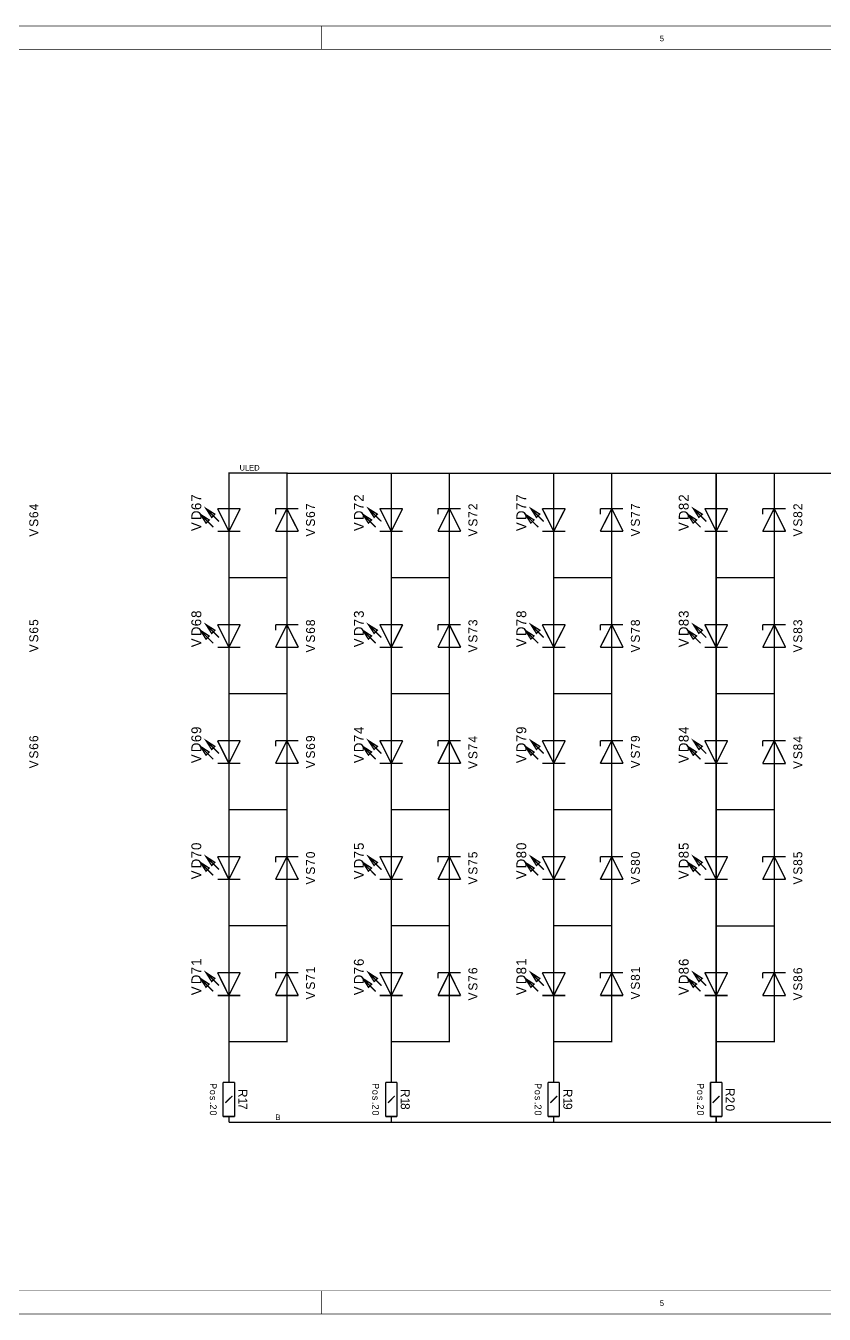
# Model space of a CAD drawing. Header units: millimetres. Extents: x 0 to 35.4, y 0 to 11.1.
# Drawn here: x 21.07 to 27.95, y 0 to 11.1 of the extents above; entities that cross this region are included whole.
import ezdxf

# ---------------------------------------------------------------- set-up
doc = ezdxf.new("R2010")
doc.units = ezdxf.units.MM
doc.header["$MEASUREMENT"] = 0
doc.layers.add('Sheet', color=255, linetype='Continuous')

msp = doc.modelspace()

# ---------------------------------------------------------------- linework, layer by layer
at = {"layer": 'Sheet'}
for points, const_width in [([(0.002, 11.1), (0.002, 0), (35.433, 0), (35.433, 11.1), (0.002, 11.1), (0.002, 11.1)], 0.0039), ([(0.002, 11.1), (35.433, 11.1), (35.433, 0), (0.002, 0), (0.002, 11.1)], 0.0039), ([(0.202, 10.899), (0.202, 0.199), (35.233, 0.199), (35.233, 10.899), (0.202, 10.899), (0.202, 10.899)], 0.0039), ([(0.202, 10.899), (35.233, 10.899), (35.233, 0.199), (0.202, 0.199), (0.202, 10.899)], 0.0039), ([(22.652, 6.843), (22.625, 6.816), (22.576, 6.892), (22.652, 6.843)], 0.0118), ([(22.652, 6.843), (22.625, 6.816), (22.576, 6.892), (22.652, 6.843)], 0.0039), ([(22.701, 6.893), (22.674, 6.865), (22.625, 6.941), (22.701, 6.893)], 0.0118), ([(22.701, 6.893), (22.674, 6.865), (22.625, 6.941), (22.701, 6.893)], 0.0039), ([(24.052, 6.843), (24.025, 6.816), (23.976, 6.892), (24.052, 6.843)], 0.0118), ([(24.052, 6.843), (24.025, 6.816), (23.976, 6.892), (24.052, 6.843)], 0.0039), ([(24.102, 6.893), (24.074, 6.865), (24.025, 6.941), (24.102, 6.893)], 0.0118), ([(24.102, 6.893), (24.074, 6.865), (24.025, 6.941), (24.102, 6.893)], 0.0039), ([(25.452, 6.843), (25.425, 6.816), (25.376, 6.892), (25.452, 6.843)], 0.0118), ([(25.452, 6.843), (25.425, 6.816), (25.376, 6.892), (25.452, 6.843)], 0.0039), ([(25.502, 6.893), (25.473, 6.865), (25.425, 6.941), (25.502, 6.893)], 0.0118), ([(25.502, 6.893), (25.473, 6.865), (25.425, 6.941), (25.502, 6.893)], 0.0039), ([(26.853, 6.843), (26.824, 6.816), (26.776, 6.892), (26.853, 6.843)], 0.0118), ([(26.853, 6.843), (26.824, 6.816), (26.776, 6.892), (26.853, 6.843)], 0.0039), ([(26.902, 6.893), (26.873, 6.865), (26.825, 6.941), (26.902, 6.893)], 0.0118), ([(26.902, 6.893), (26.873, 6.865), (26.825, 6.941), (26.902, 6.893)], 0.0039), ([(22.652, 5.843), (22.625, 5.816), (22.576, 5.892), (22.652, 5.843)], 0.0118), ([(22.652, 5.843), (22.625, 5.816), (22.576, 5.892), (22.652, 5.843)], 0.0039), ([(22.701, 5.893), (22.674, 5.865), (22.625, 5.941), (22.701, 5.893)], 0.0118), ([(22.701, 5.893), (22.674, 5.865), (22.625, 5.941), (22.701, 5.893)], 0.0039), ([(24.052, 5.843), (24.025, 5.816), (23.976, 5.892), (24.052, 5.843)], 0.0118), ([(24.052, 5.843), (24.025, 5.816), (23.976, 5.892), (24.052, 5.843)], 0.0039), ([(24.102, 5.893), (24.074, 5.865), (24.025, 5.941), (24.102, 5.893)], 0.0118), ([(24.102, 5.893), (24.074, 5.865), (24.025, 5.941), (24.102, 5.893)], 0.0039), ([(25.452, 5.843), (25.425, 5.816), (25.376, 5.892), (25.452, 5.843)], 0.0118), ([(25.452, 5.843), (25.425, 5.816), (25.376, 5.892), (25.452, 5.843)], 0.0039), ([(25.502, 5.893), (25.473, 5.865), (25.425, 5.941), (25.502, 5.893)], 0.0118), ([(25.502, 5.893), (25.473, 5.865), (25.425, 5.941), (25.502, 5.893)], 0.0039), ([(26.853, 5.843), (26.824, 5.816), (26.776, 5.892), (26.853, 5.843)], 0.0118), ([(26.853, 5.843), (26.824, 5.816), (26.776, 5.892), (26.853, 5.843)], 0.0039), ([(26.902, 5.893), (26.873, 5.865), (26.825, 5.941), (26.902, 5.893)], 0.0118), ([(26.902, 5.893), (26.873, 5.865), (26.825, 5.941), (26.902, 5.893)], 0.0039), ([(22.652, 4.843), (22.625, 4.816), (22.576, 4.892), (22.652, 4.843)], 0.0118), ([(22.652, 4.843), (22.625, 4.816), (22.576, 4.892), (22.652, 4.843)], 0.0039), ([(22.701, 4.892), (22.674, 4.865), (22.625, 4.941), (22.701, 4.892)], 0.0118), ([(22.701, 4.892), (22.674, 4.865), (22.625, 4.941), (22.701, 4.892)], 0.0039), ([(24.052, 4.843), (24.025, 4.816), (23.976, 4.892), (24.052, 4.843)], 0.0118), ([(24.052, 4.843), (24.025, 4.816), (23.976, 4.892), (24.052, 4.843)], 0.0039), ([(24.102, 4.892), (24.074, 4.865), (24.025, 4.941), (24.102, 4.892)], 0.0118), ([(24.102, 4.892), (24.074, 4.865), (24.025, 4.941), (24.102, 4.892)], 0.0039), ([(25.452, 4.843), (25.425, 4.816), (25.376, 4.892), (25.452, 4.843)], 0.0118), ([(25.452, 4.843), (25.425, 4.816), (25.376, 4.892), (25.452, 4.843)], 0.0039), ([(25.502, 4.892), (25.473, 4.865), (25.425, 4.941), (25.502, 4.892)], 0.0118), ([(25.502, 4.892), (25.473, 4.865), (25.425, 4.941), (25.502, 4.892)], 0.0039), ([(26.853, 4.843), (26.824, 4.816), (26.776, 4.892), (26.853, 4.843)], 0.0118), ([(26.853, 4.843), (26.824, 4.816), (26.776, 4.892), (26.853, 4.843)], 0.0039), ([(26.902, 4.892), (26.873, 4.865), (26.825, 4.941), (26.902, 4.892)], 0.0118), ([(26.902, 4.892), (26.873, 4.865), (26.825, 4.941), (26.902, 4.892)], 0.0039), ([(22.652, 3.843), (22.625, 3.816), (22.576, 3.892), (22.652, 3.843)], 0.0118), ([(22.652, 3.843), (22.625, 3.816), (22.576, 3.892), (22.652, 3.843)], 0.0039), ([(22.701, 3.892), (22.674, 3.865), (22.625, 3.942), (22.701, 3.892)], 0.0118), ([(22.701, 3.892), (22.674, 3.865), (22.625, 3.942), (22.701, 3.892)], 0.0039), ([(24.052, 3.843), (24.025, 3.816), (23.976, 3.892), (24.052, 3.843)], 0.0118), ([(24.052, 3.843), (24.025, 3.816), (23.976, 3.892), (24.052, 3.843)], 0.0039), ([(24.102, 3.892), (24.074, 3.865), (24.025, 3.942), (24.102, 3.892)], 0.0118), ([(24.102, 3.892), (24.074, 3.865), (24.025, 3.942), (24.102, 3.892)], 0.0039), ([(25.452, 3.843), (25.425, 3.816), (25.376, 3.892), (25.452, 3.843)], 0.0118), ([(25.452, 3.843), (25.425, 3.816), (25.376, 3.892), (25.452, 3.843)], 0.0039), ([(25.502, 3.892), (25.473, 3.865), (25.425, 3.942), (25.502, 3.892)], 0.0118), ([(25.502, 3.892), (25.473, 3.865), (25.425, 3.942), (25.502, 3.892)], 0.0039), ([(26.853, 3.843), (26.824, 3.816), (26.776, 3.892), (26.853, 3.843)], 0.0118), ([(26.853, 3.843), (26.824, 3.816), (26.776, 3.892), (26.853, 3.843)], 0.0039), ([(26.902, 3.892), (26.873, 3.865), (26.825, 3.942), (26.902, 3.892)], 0.0118), ([(26.902, 3.892), (26.873, 3.865), (26.825, 3.942), (26.902, 3.892)], 0.0039), ([(22.652, 2.843), (22.625, 2.816), (22.576, 2.892), (22.652, 2.843)], 0.0118), ([(22.652, 2.843), (22.625, 2.816), (22.576, 2.892), (22.652, 2.843)], 0.0039), ([(22.701, 2.892), (22.674, 2.865), (22.625, 2.942), (22.701, 2.892)], 0.0118), ([(22.701, 2.892), (22.674, 2.865), (22.625, 2.942), (22.701, 2.892)], 0.0039), ([(24.052, 2.843), (24.025, 2.816), (23.976, 2.892), (24.052, 2.843)], 0.0118), ([(24.052, 2.843), (24.025, 2.816), (23.976, 2.892), (24.052, 2.843)], 0.0039), ([(24.102, 2.892), (24.074, 2.865), (24.025, 2.942), (24.102, 2.892)], 0.0118), ([(24.102, 2.892), (24.074, 2.865), (24.025, 2.942), (24.102, 2.892)], 0.0039), ([(25.452, 2.843), (25.425, 2.816), (25.376, 2.892), (25.452, 2.843)], 0.0118), ([(25.452, 2.843), (25.425, 2.816), (25.376, 2.892), (25.452, 2.843)], 0.0039), ([(25.502, 2.892), (25.473, 2.865), (25.425, 2.942), (25.502, 2.892)], 0.0118), ([(25.502, 2.892), (25.473, 2.865), (25.425, 2.942), (25.502, 2.892)], 0.0039), ([(26.853, 2.843), (26.824, 2.816), (26.776, 2.892), (26.853, 2.843)], 0.0118), ([(26.853, 2.843), (26.824, 2.816), (26.776, 2.892), (26.853, 2.843)], 0.0039), ([(26.902, 2.892), (26.873, 2.865), (26.825, 2.942), (26.902, 2.892)], 0.0118), ([(26.902, 2.892), (26.873, 2.865), (26.825, 2.942), (26.902, 2.892)], 0.0039)]:
    msp.add_lwpolyline(points, close=True, dxfattribs=dict(at, const_width=const_width))
for points, const_width in [([(23.622, 11.1), (23.622, 10.899)], 0.0039), ([(23.322, 7.246), (23.322, 7.249), (22.822, 7.249), (22.822, 7.04)], 0.0118), ([(31.221, 7.245), (30.322, 7.245), (29.822, 7.245), (28.922, 7.245), (28.422, 7.245), (27.522, 7.245), (27.022, 7.245), (26.122, 7.245), (25.622, 7.245), (24.723, 7.245), (24.222, 7.245), (23.323, 7.245), (23.323, 7.04)], 0.0118), ([(24.222, 7.04), (24.222, 7.246)], 0.0118), ([(24.722, 7.246), (24.722, 7.04)], 0.0118), ([(25.622, 7.04), (25.622, 7.246)], 0.0118), ([(26.122, 7.246), (26.122, 7.04)], 0.0118), ([(27.022, 7.04), (27.022, 7.246)], 0.0118), ([(27.522, 7.245), (27.522, 7.04)], 0.0118), ([(22.822, 6.941), (22.822, 7.04)], 0.0118), ([(23.322, 6.941), (23.322, 7.04)], 0.0118), ([(24.222, 6.941), (24.222, 7.04)], 0.0118), ([(24.722, 6.941), (24.722, 7.04)], 0.0118), ([(25.622, 6.941), (25.622, 7.04)], 0.0118), ([(26.122, 6.941), (26.122, 7.04)], 0.0118), ([(27.022, 6.941), (27.022, 7.04)], 0.0118), ([(27.522, 6.941), (27.522, 7.04)], 0.0118), ([(22.687, 6.781), (22.576, 6.892)], 0.0118), ([(22.737, 6.83), (22.625, 6.941)], 0.0118), ([(22.701, 6.893), (22.625, 6.941)], 0.0118), ([(22.674, 6.865), (22.625, 6.941)], 0.0118), ([(22.724, 6.941), (22.92, 6.941)], 0.0118), ([(22.724, 6.941), (22.822, 6.745)], 0.0118), ([(22.92, 6.941), (22.822, 6.745)], 0.0118), ([(22.822, 6.745), (22.822, 6.941)], 0.0118), ([(23.421, 6.941), (23.224, 6.941)], 0.0118), ([(23.224, 6.745), (23.322, 6.941)], 0.0118), ([(23.224, 6.941), (23.224, 6.892)], 0.0118), ([(23.322, 6.745), (23.322, 6.941)], 0.0118), ([(23.322, 6.941), (23.421, 6.745)], 0.0118), ([(24.087, 6.781), (23.976, 6.892)], 0.0118), ([(24.137, 6.83), (24.025, 6.941)], 0.0118), ([(24.102, 6.893), (24.025, 6.941)], 0.0118), ([(24.074, 6.865), (24.025, 6.941)], 0.0118), ([(24.123, 6.941), (24.32, 6.941)], 0.0118), ([(24.123, 6.941), (24.222, 6.745)], 0.0118), ([(24.32, 6.941), (24.222, 6.745)], 0.0118), ([(24.222, 6.745), (24.222, 6.941)], 0.0118), ([(24.82, 6.941), (24.624, 6.941)], 0.0118), ([(24.624, 6.745), (24.722, 6.941)], 0.0118), ([(24.624, 6.941), (24.624, 6.892)], 0.0118), ([(24.722, 6.745), (24.722, 6.941)], 0.0118), ([(24.722, 6.941), (24.82, 6.745)], 0.0118), ([(25.488, 6.781), (25.376, 6.892)], 0.0118), ([(25.536, 6.83), (25.425, 6.941)], 0.0118), ([(25.502, 6.893), (25.425, 6.941)], 0.0118), ([(25.473, 6.865), (25.425, 6.941)], 0.0118), ([(25.523, 6.941), (25.721, 6.941)], 0.0118), ([(25.523, 6.941), (25.622, 6.745)], 0.0118), ([(25.721, 6.941), (25.622, 6.745)], 0.0118), ([(25.622, 6.745), (25.622, 6.941)], 0.0118), ([(26.22, 6.941), (26.023, 6.941)], 0.0118), ([(26.023, 6.745), (26.122, 6.941)], 0.0118), ([(26.023, 6.941), (26.023, 6.892)], 0.0118), ([(26.122, 6.745), (26.122, 6.941)], 0.0118), ([(26.122, 6.941), (26.22, 6.745)], 0.0118), ([(26.887, 6.781), (26.776, 6.892)], 0.0118), ([(26.936, 6.83), (26.825, 6.941)], 0.0118), ([(26.902, 6.893), (26.825, 6.941)], 0.0118), ([(26.873, 6.865), (26.825, 6.941)], 0.0118), ([(26.924, 6.941), (27.12, 6.941)], 0.0118), ([(26.924, 6.941), (27.022, 6.745)], 0.0118), ([(27.12, 6.941), (27.022, 6.745)], 0.0118), ([(27.022, 6.745), (27.022, 6.941)], 0.0118), ([(27.62, 6.941), (27.423, 6.941)], 0.0118), ([(27.423, 6.744), (27.522, 6.941)], 0.0118), ([(27.423, 6.941), (27.423, 6.891)], 0.0118), ([(27.522, 6.744), (27.522, 6.941)], 0.0118), ([(27.522, 6.941), (27.62, 6.744)], 0.0118), ([(22.724, 6.745), (22.92, 6.745)], 0.0118), ([(22.822, 6.745), (22.822, 6.646)], 0.0118), ([(23.421, 6.745), (23.224, 6.745)], 0.0118), ([(23.322, 6.745), (23.322, 6.646)], 0.0118), ([(24.123, 6.745), (24.32, 6.745)], 0.0118), ([(24.222, 6.745), (24.222, 6.646)], 0.0118), ([(24.82, 6.745), (24.624, 6.745)], 0.0118), ([(24.722, 6.745), (24.722, 6.646)], 0.0118), ([(25.523, 6.745), (25.721, 6.745)], 0.0118), ([(25.622, 6.745), (25.622, 6.646)], 0.0118), ([(26.22, 6.745), (26.023, 6.745)], 0.0118), ([(26.122, 6.745), (26.122, 6.646)], 0.0118), ([(26.924, 6.745), (27.12, 6.745)], 0.0118), ([(27.022, 6.745), (27.022, 6.646)], 0.0118), ([(27.62, 6.744), (27.423, 6.744)], 0.0118), ([(27.522, 6.744), (27.522, 6.645)], 0.0118), ([(22.822, 6.646), (22.822, 6.346), (22.822, 6.04)], 0.0118), ([(23.322, 6.646), (23.322, 6.346), (23.322, 6.04)], 0.0118), ([(24.222, 6.646), (24.222, 6.346), (24.222, 6.04)], 0.0118), ([(24.722, 6.646), (24.722, 6.346), (24.722, 6.04)], 0.0118), ([(25.622, 6.646), (25.622, 6.346), (25.622, 6.04)], 0.0118), ([(26.122, 6.646), (26.122, 6.346), (26.122, 6.04)], 0.0118), ([(27.022, 6.646), (27.022, 6.346), (27.022, 6.04)], 0.0118), ([(27.522, 6.645), (27.522, 6.346), (27.522, 6.039)], 0.0118), ([(23.322, 6.346), (22.822, 6.346)], 0.0118), ([(24.722, 6.346), (24.222, 6.346)], 0.0118), ([(26.122, 6.346), (25.622, 6.346)], 0.0118), ([(27.522, 6.346), (27.022, 6.346)], 0.0118), ([(22.822, 5.941), (22.822, 6.04)], 0.0118), ([(23.322, 5.941), (23.322, 6.04)], 0.0118), ([(24.222, 5.941), (24.222, 6.04)], 0.0118), ([(24.722, 5.941), (24.722, 6.04)], 0.0118), ([(25.622, 5.941), (25.622, 6.04)], 0.0118), ([(26.122, 5.941), (26.122, 6.04)], 0.0118), ([(27.022, 5.941), (27.022, 6.04)], 0.0118), ([(27.522, 5.94), (27.522, 6.039)], 0.0118), ([(22.687, 5.781), (22.576, 5.892)], 0.0118), ([(22.737, 5.83), (22.625, 5.941)], 0.0118), ([(22.701, 5.893), (22.625, 5.941)], 0.0118), ([(22.674, 5.865), (22.625, 5.941)], 0.0118), ([(22.724, 5.941), (22.92, 5.941)], 0.0118), ([(22.724, 5.941), (22.822, 5.745)], 0.0118), ([(22.92, 5.941), (22.822, 5.745)], 0.0118), ([(22.822, 5.745), (22.822, 5.941)], 0.0118), ([(23.421, 5.941), (23.224, 5.941)], 0.0118), ([(23.224, 5.745), (23.322, 5.941)], 0.0118), ([(23.224, 5.941), (23.224, 5.892)], 0.0118), ([(23.322, 5.745), (23.322, 5.941)], 0.0118), ([(23.322, 5.941), (23.421, 5.745)], 0.0118), ([(24.087, 5.781), (23.976, 5.892)], 0.0118), ([(24.137, 5.83), (24.025, 5.941)], 0.0118), ([(24.102, 5.893), (24.025, 5.941)], 0.0118), ([(24.074, 5.865), (24.025, 5.941)], 0.0118), ([(24.123, 5.941), (24.32, 5.941)], 0.0118), ([(24.123, 5.941), (24.222, 5.745)], 0.0118), ([(24.32, 5.941), (24.222, 5.745)], 0.0118), ([(24.222, 5.745), (24.222, 5.941)], 0.0118), ([(24.82, 5.941), (24.624, 5.941)], 0.0118), ([(24.624, 5.745), (24.722, 5.941)], 0.0118), ([(24.624, 5.941), (24.624, 5.892)], 0.0118), ([(24.722, 5.745), (24.722, 5.941)], 0.0118), ([(24.722, 5.941), (24.82, 5.745)], 0.0118), ([(25.488, 5.781), (25.376, 5.892)], 0.0118), ([(25.536, 5.83), (25.425, 5.941)], 0.0118), ([(25.502, 5.893), (25.425, 5.941)], 0.0118), ([(25.473, 5.865), (25.425, 5.941)], 0.0118), ([(25.523, 5.941), (25.721, 5.941)], 0.0118), ([(25.523, 5.941), (25.622, 5.745)], 0.0118), ([(25.721, 5.941), (25.622, 5.745)], 0.0118), ([(25.622, 5.745), (25.622, 5.941)], 0.0118), ([(26.22, 5.941), (26.023, 5.941)], 0.0118), ([(26.023, 5.745), (26.122, 5.941)], 0.0118), ([(26.023, 5.941), (26.023, 5.892)], 0.0118), ([(26.122, 5.745), (26.122, 5.941)], 0.0118), ([(26.122, 5.941), (26.22, 5.745)], 0.0118), ([(26.887, 5.781), (26.776, 5.892)], 0.0118), ([(26.936, 5.83), (26.825, 5.941)], 0.0118), ([(26.902, 5.893), (26.825, 5.941)], 0.0118), ([(26.873, 5.865), (26.825, 5.941)], 0.0118), ([(26.924, 5.941), (27.12, 5.941)], 0.0118), ([(26.924, 5.941), (27.022, 5.745)], 0.0118), ([(27.12, 5.941), (27.022, 5.745)], 0.0118), ([(27.022, 5.745), (27.022, 5.941)], 0.0118), ([(27.62, 5.94), (27.423, 5.94)], 0.0118), ([(27.423, 5.745), (27.522, 5.94)], 0.0118), ([(27.423, 5.94), (27.423, 5.892)], 0.0118), ([(27.522, 5.745), (27.522, 5.94)], 0.0118), ([(27.522, 5.94), (27.62, 5.745)], 0.0118), ([(22.724, 5.745), (22.92, 5.745)], 0.0118), ([(22.822, 5.745), (22.822, 5.646)], 0.0118), ([(23.421, 5.745), (23.224, 5.745)], 0.0118), ([(23.322, 5.745), (23.322, 5.646)], 0.0118), ([(24.123, 5.745), (24.32, 5.745)], 0.0118), ([(24.222, 5.745), (24.222, 5.646)], 0.0118), ([(24.82, 5.745), (24.624, 5.745)], 0.0118), ([(24.722, 5.745), (24.722, 5.646)], 0.0118), ([(25.523, 5.745), (25.721, 5.745)], 0.0118), ([(25.622, 5.745), (25.622, 5.646)], 0.0118), ([(26.22, 5.745), (26.023, 5.745)], 0.0118), ([(26.122, 5.745), (26.122, 5.646)], 0.0118), ([(26.924, 5.745), (27.12, 5.745)], 0.0118), ([(27.022, 5.745), (27.022, 5.646)], 0.0118), ([(27.62, 5.745), (27.423, 5.745)], 0.0118), ([(27.522, 5.745), (27.522, 5.646)], 0.0118), ([(22.822, 5.646), (22.822, 5.346), (22.822, 5.04)], 0.0118), ([(23.322, 5.646), (23.322, 5.346), (23.322, 5.04)], 0.0118), ([(24.222, 5.646), (24.222, 5.346), (24.222, 5.04)], 0.0118), ([(24.722, 5.646), (24.722, 5.346), (24.722, 5.04)], 0.0118), ([(25.622, 5.646), (25.622, 5.346), (25.622, 5.04)], 0.0118), ([(26.122, 5.646), (26.122, 5.346), (26.122, 5.04)], 0.0118), ([(27.022, 5.646), (27.022, 5.346), (27.022, 5.04)], 0.0118), ([(27.522, 5.646), (27.522, 5.345), (27.522, 5.04)], 0.0118), ([(23.322, 5.346), (22.822, 5.346)], 0.0118), ([(24.722, 5.346), (24.222, 5.346)], 0.0118), ([(26.122, 5.346), (25.622, 5.346)], 0.0118), ([(27.522, 5.345), (27.022, 5.345)], 0.0118), ([(22.822, 4.941), (22.822, 5.04)], 0.0118), ([(23.322, 4.941), (23.322, 5.04)], 0.0118), ([(24.222, 4.941), (24.222, 5.04)], 0.0118), ([(24.722, 4.941), (24.722, 5.04)], 0.0118), ([(25.622, 4.941), (25.622, 5.04)], 0.0118), ([(26.122, 4.941), (26.122, 5.04)], 0.0118), ([(27.022, 4.941), (27.022, 5.04)], 0.0118), ([(27.522, 4.941), (27.522, 5.04)], 0.0118), ([(22.687, 4.781), (22.576, 4.892)], 0.0118), ([(22.737, 4.83), (22.625, 4.941)], 0.0118), ([(22.701, 4.892), (22.625, 4.941)], 0.0118), ([(22.674, 4.865), (22.625, 4.941)], 0.0118), ([(22.724, 4.941), (22.92, 4.941)], 0.0118), ([(22.724, 4.941), (22.822, 4.745)], 0.0118), ([(22.92, 4.941), (22.822, 4.745)], 0.0118), ([(22.822, 4.745), (22.822, 4.941)], 0.0118), ([(23.421, 4.941), (23.224, 4.941)], 0.0118), ([(23.224, 4.745), (23.322, 4.941)], 0.0118), ([(23.224, 4.941), (23.224, 4.892)], 0.0118), ([(23.322, 4.745), (23.322, 4.941)], 0.0118), ([(23.322, 4.941), (23.421, 4.745)], 0.0118), ([(24.087, 4.781), (23.976, 4.892)], 0.0118), ([(24.137, 4.83), (24.025, 4.941)], 0.0118), ([(24.102, 4.892), (24.025, 4.941)], 0.0118), ([(24.074, 4.865), (24.025, 4.941)], 0.0118), ([(24.123, 4.941), (24.32, 4.941)], 0.0118), ([(24.123, 4.941), (24.222, 4.745)], 0.0118), ([(24.32, 4.941), (24.222, 4.745)], 0.0118), ([(24.222, 4.745), (24.222, 4.941)], 0.0118), ([(24.82, 4.941), (24.624, 4.941)], 0.0118), ([(24.624, 4.745), (24.722, 4.941)], 0.0118), ([(24.624, 4.941), (24.624, 4.892)], 0.0118), ([(24.722, 4.745), (24.722, 4.941)], 0.0118), ([(24.722, 4.941), (24.82, 4.745)], 0.0118), ([(25.488, 4.781), (25.376, 4.892)], 0.0118), ([(25.536, 4.83), (25.425, 4.941)], 0.0118), ([(25.502, 4.892), (25.425, 4.941)], 0.0118), ([(25.473, 4.865), (25.425, 4.941)], 0.0118), ([(25.523, 4.941), (25.721, 4.941)], 0.0118), ([(25.523, 4.941), (25.622, 4.745)], 0.0118), ([(25.721, 4.941), (25.622, 4.745)], 0.0118), ([(25.622, 4.745), (25.622, 4.941)], 0.0118), ([(26.22, 4.941), (26.023, 4.941)], 0.0118), ([(26.023, 4.745), (26.122, 4.941)], 0.0118), ([(26.023, 4.941), (26.023, 4.892)], 0.0118), ([(26.122, 4.745), (26.122, 4.941)], 0.0118), ([(26.122, 4.941), (26.22, 4.745)], 0.0118), ([(26.887, 4.781), (26.776, 4.892)], 0.0118), ([(26.936, 4.83), (26.825, 4.941)], 0.0118), ([(26.902, 4.892), (26.825, 4.941)], 0.0118), ([(26.873, 4.865), (26.825, 4.941)], 0.0118), ([(26.924, 4.941), (27.12, 4.941)], 0.0118), ([(26.924, 4.941), (27.022, 4.745)], 0.0118), ([(27.12, 4.941), (27.022, 4.745)], 0.0118), ([(27.022, 4.745), (27.022, 4.941)], 0.0118), ([(27.62, 4.941), (27.423, 4.941)], 0.0118), ([(27.423, 4.744), (27.522, 4.941)], 0.0118), ([(27.423, 4.941), (27.423, 4.892)], 0.0118), ([(27.522, 4.744), (27.522, 4.941)], 0.0118), ([(27.522, 4.941), (27.62, 4.744)], 0.0118), ([(22.724, 4.745), (22.92, 4.745)], 0.0118), ([(22.822, 4.745), (22.822, 4.646)], 0.0118), ([(23.421, 4.745), (23.224, 4.745)], 0.0118), ([(23.322, 4.745), (23.322, 4.646)], 0.0118), ([(24.123, 4.745), (24.32, 4.745)], 0.0118), ([(24.222, 4.745), (24.222, 4.646)], 0.0118), ([(24.82, 4.745), (24.624, 4.745)], 0.0118), ([(24.722, 4.745), (24.722, 4.646)], 0.0118), ([(25.523, 4.745), (25.721, 4.745)], 0.0118), ([(25.622, 4.745), (25.622, 4.646)], 0.0118), ([(26.22, 4.745), (26.023, 4.745)], 0.0118), ([(26.122, 4.745), (26.122, 4.646)], 0.0118), ([(26.924, 4.745), (27.12, 4.745)], 0.0118), ([(27.022, 4.745), (27.022, 4.646)], 0.0118), ([(27.62, 4.744), (27.423, 4.744)], 0.0118), ([(27.522, 4.744), (27.522, 4.645)], 0.0118), ([(22.822, 4.646), (22.822, 4.346), (22.822, 4.039)], 0.0118), ([(23.322, 4.646), (23.322, 4.346), (23.322, 4.039)], 0.0118), ([(24.222, 4.646), (24.222, 4.346), (24.222, 4.039)], 0.0118), ([(24.722, 4.646), (24.722, 4.346), (24.722, 4.039)], 0.0118), ([(25.622, 4.646), (25.622, 4.346), (25.622, 4.039)], 0.0118), ([(26.122, 4.646), (26.122, 4.346), (26.122, 4.039)], 0.0118), ([(27.022, 4.646), (27.022, 4.346), (27.022, 4.039)], 0.0118), ([(27.522, 4.645), (27.522, 4.346), (27.522, 4.039)], 0.0118), ([(23.322, 4.346), (22.822, 4.346)], 0.0118), ([(24.722, 4.346), (24.222, 4.346)], 0.0118), ([(26.122, 4.346), (25.622, 4.346)], 0.0118), ([(27.522, 4.346), (27.022, 4.346)], 0.0118), ([(22.822, 3.942), (22.822, 4.039)], 0.0118), ([(23.322, 3.942), (23.322, 4.039)], 0.0118), ([(24.222, 3.942), (24.222, 4.039)], 0.0118), ([(24.722, 3.942), (24.722, 4.039)], 0.0118), ([(25.622, 3.942), (25.622, 4.039)], 0.0118), ([(26.122, 3.942), (26.122, 4.039)], 0.0118), ([(27.022, 3.942), (27.022, 4.039)], 0.0118), ([(27.522, 3.942), (27.522, 4.039)], 0.0118), ([(22.687, 3.78), (22.576, 3.892)], 0.0118), ([(22.737, 3.83), (22.625, 3.942)], 0.0118), ([(22.701, 3.892), (22.625, 3.942)], 0.0118), ([(22.674, 3.865), (22.625, 3.942)], 0.0118), ([(22.724, 3.942), (22.92, 3.942)], 0.0118), ([(22.724, 3.942), (22.822, 3.745)], 0.0118), ([(22.92, 3.942), (22.822, 3.745)], 0.0118), ([(22.822, 3.745), (22.822, 3.942)], 0.0118), ([(23.421, 3.942), (23.224, 3.942)], 0.0118), ([(23.224, 3.745), (23.322, 3.942)], 0.0118), ([(23.224, 3.942), (23.224, 3.892)], 0.0118), ([(23.322, 3.745), (23.322, 3.942)], 0.0118), ([(23.322, 3.942), (23.421, 3.745)], 0.0118), ([(24.087, 3.78), (23.976, 3.892)], 0.0118), ([(24.137, 3.83), (24.025, 3.942)], 0.0118), ([(24.102, 3.892), (24.025, 3.942)], 0.0118), ([(24.074, 3.865), (24.025, 3.942)], 0.0118), ([(24.123, 3.942), (24.32, 3.942)], 0.0118), ([(24.123, 3.942), (24.222, 3.745)], 0.0118), ([(24.32, 3.942), (24.222, 3.745)], 0.0118), ([(24.222, 3.745), (24.222, 3.942)], 0.0118), ([(24.82, 3.942), (24.624, 3.942)], 0.0118), ([(24.624, 3.745), (24.722, 3.942)], 0.0118), ([(24.624, 3.942), (24.624, 3.892)], 0.0118), ([(24.722, 3.745), (24.722, 3.942)], 0.0118), ([(24.722, 3.942), (24.82, 3.745)], 0.0118), ([(25.488, 3.78), (25.376, 3.892)], 0.0118), ([(25.536, 3.83), (25.425, 3.942)], 0.0118), ([(25.502, 3.892), (25.425, 3.942)], 0.0118), ([(25.473, 3.865), (25.425, 3.942)], 0.0118), ([(25.523, 3.942), (25.721, 3.942)], 0.0118), ([(25.523, 3.942), (25.622, 3.745)], 0.0118), ([(25.721, 3.942), (25.622, 3.745)], 0.0118), ([(25.622, 3.745), (25.622, 3.942)], 0.0118), ([(26.22, 3.942), (26.023, 3.942)], 0.0118), ([(26.023, 3.745), (26.122, 3.942)], 0.0118), ([(26.023, 3.942), (26.023, 3.892)], 0.0118), ([(26.122, 3.745), (26.122, 3.942)], 0.0118), ([(26.122, 3.942), (26.22, 3.745)], 0.0118), ([(26.887, 3.78), (26.776, 3.892)], 0.0118), ([(26.936, 3.83), (26.825, 3.942)], 0.0118), ([(26.902, 3.892), (26.825, 3.942)], 0.0118), ([(26.873, 3.865), (26.825, 3.942)], 0.0118), ([(26.924, 3.942), (27.12, 3.942)], 0.0118), ([(26.924, 3.942), (27.022, 3.745)], 0.0118), ([(27.12, 3.942), (27.022, 3.745)], 0.0118), ([(27.022, 3.745), (27.022, 3.942)], 0.0118), ([(27.62, 3.942), (27.423, 3.942)], 0.0118), ([(27.423, 3.745), (27.522, 3.942)], 0.0118), ([(27.423, 3.942), (27.423, 3.892)], 0.0118), ([(27.522, 3.745), (27.522, 3.942)], 0.0118), ([(27.522, 3.942), (27.62, 3.745)], 0.0118), ([(22.724, 3.745), (22.92, 3.745)], 0.0118), ([(22.822, 3.745), (22.822, 3.646)], 0.0118), ([(23.421, 3.745), (23.224, 3.745)], 0.0118), ([(23.322, 3.745), (23.322, 3.646)], 0.0118), ([(24.123, 3.745), (24.32, 3.745)], 0.0118), ([(24.222, 3.745), (24.222, 3.646)], 0.0118), ([(24.82, 3.745), (24.624, 3.745)], 0.0118), ([(24.722, 3.745), (24.722, 3.646)], 0.0118), ([(25.523, 3.745), (25.721, 3.745)], 0.0118), ([(25.622, 3.745), (25.622, 3.646)], 0.0118), ([(26.22, 3.745), (26.023, 3.745)], 0.0118), ([(26.122, 3.745), (26.122, 3.646)], 0.0118), ([(26.924, 3.745), (27.12, 3.745)], 0.0118), ([(27.022, 3.745), (27.022, 3.646)], 0.0118), ([(27.62, 3.745), (27.423, 3.745)], 0.0118), ([(27.522, 3.745), (27.522, 3.646)], 0.0118), ([(22.822, 3.646), (22.822, 3.346), (22.822, 3.039)], 0.0118), ([(23.322, 3.646), (23.322, 3.346), (23.322, 3.039)], 0.0118), ([(24.222, 3.646), (24.222, 3.346), (24.222, 3.039)], 0.0118), ([(24.722, 3.646), (24.722, 3.346), (24.722, 3.039)], 0.0118), ([(25.622, 3.646), (25.622, 3.346), (25.622, 3.039)], 0.0118), ([(26.122, 3.646), (26.122, 3.346), (26.122, 3.039)], 0.0118), ([(27.022, 3.646), (27.022, 3.346), (27.022, 3.039)], 0.0118), ([(27.522, 3.646), (27.522, 3.345), (27.522, 3.039)], 0.0118), ([(23.322, 3.346), (22.822, 3.346)], 0.0118), ([(24.722, 3.346), (24.222, 3.346)], 0.0118), ([(26.122, 3.346), (25.622, 3.346)], 0.0118), ([(27.522, 3.345), (27.022, 3.345)], 0.0118), ([(22.822, 2.942), (22.822, 3.039)], 0.0118), ([(23.322, 2.942), (23.322, 3.039)], 0.0118), ([(24.222, 2.942), (24.222, 3.039)], 0.0118), ([(24.722, 2.942), (24.722, 3.039)], 0.0118), ([(25.622, 2.942), (25.622, 3.039)], 0.0118), ([(26.122, 2.942), (26.122, 3.039)], 0.0118), ([(27.022, 2.942), (27.022, 3.039)], 0.0118), ([(27.522, 2.941), (27.522, 3.039)], 0.0118), ([(22.687, 2.78), (22.576, 2.892)], 0.0118), ([(22.737, 2.83), (22.625, 2.942)], 0.0118), ([(22.701, 2.892), (22.625, 2.942)], 0.0118), ([(22.674, 2.865), (22.625, 2.942)], 0.0118), ([(22.724, 2.942), (22.92, 2.942)], 0.0118), ([(22.724, 2.942), (22.822, 2.745)], 0.0118), ([(22.92, 2.942), (22.822, 2.745)], 0.0118), ([(22.822, 2.745), (22.822, 2.942)], 0.0118), ([(23.421, 2.942), (23.224, 2.942)], 0.0118), ([(23.224, 2.745), (23.322, 2.942)], 0.0118), ([(23.224, 2.942), (23.224, 2.892)], 0.0118), ([(23.322, 2.745), (23.322, 2.942)], 0.0118), ([(23.322, 2.942), (23.421, 2.745)], 0.0118), ([(24.087, 2.78), (23.976, 2.892)], 0.0118), ([(24.137, 2.83), (24.025, 2.942)], 0.0118), ([(24.102, 2.892), (24.025, 2.942)], 0.0118), ([(24.074, 2.865), (24.025, 2.942)], 0.0118), ([(24.123, 2.942), (24.32, 2.942)], 0.0118), ([(24.123, 2.942), (24.222, 2.745)], 0.0118), ([(24.32, 2.942), (24.222, 2.745)], 0.0118), ([(24.222, 2.745), (24.222, 2.942)], 0.0118), ([(24.82, 2.942), (24.624, 2.942)], 0.0118), ([(24.624, 2.745), (24.722, 2.942)], 0.0118), ([(24.624, 2.942), (24.624, 2.892)], 0.0118), ([(24.722, 2.745), (24.722, 2.942)], 0.0118), ([(24.722, 2.942), (24.82, 2.745)], 0.0118), ([(25.488, 2.78), (25.376, 2.892)], 0.0118), ([(25.536, 2.83), (25.425, 2.942)], 0.0118), ([(25.502, 2.892), (25.425, 2.942)], 0.0118), ([(25.473, 2.865), (25.425, 2.942)], 0.0118), ([(25.523, 2.942), (25.721, 2.942)], 0.0118), ([(25.523, 2.942), (25.622, 2.745)], 0.0118), ([(25.721, 2.942), (25.622, 2.745)], 0.0118), ([(25.622, 2.745), (25.622, 2.942)], 0.0118), ([(26.22, 2.942), (26.023, 2.942)], 0.0118), ([(26.023, 2.745), (26.122, 2.942)], 0.0118), ([(26.023, 2.942), (26.023, 2.892)], 0.0118), ([(26.122, 2.745), (26.122, 2.942)], 0.0118), ([(26.122, 2.942), (26.22, 2.745)], 0.0118), ([(26.887, 2.78), (26.776, 2.892)], 0.0118), ([(26.936, 2.83), (26.825, 2.942)], 0.0118), ([(26.902, 2.892), (26.825, 2.942)], 0.0118), ([(26.873, 2.865), (26.825, 2.942)], 0.0118), ([(26.924, 2.942), (27.12, 2.942)], 0.0118), ([(26.924, 2.942), (27.022, 2.745)], 0.0118), ([(27.12, 2.942), (27.022, 2.745)], 0.0118), ([(27.022, 2.745), (27.022, 2.942)], 0.0118), ([(27.62, 2.941), (27.423, 2.941)], 0.0118), ([(27.423, 2.744), (27.522, 2.941)], 0.0118), ([(27.423, 2.941), (27.423, 2.892)], 0.0118), ([(27.522, 2.744), (27.522, 2.941)], 0.0118), ([(27.522, 2.941), (27.62, 2.744)], 0.0118), ([(22.724, 2.745), (22.92, 2.745)], 0.0118), ([(22.822, 2.745), (22.822, 2.646)], 0.0118), ([(23.421, 2.745), (23.224, 2.745)], 0.0118), ([(23.322, 2.745), (23.322, 2.646)], 0.0118), ([(24.123, 2.745), (24.32, 2.745)], 0.0118), ([(24.222, 2.745), (24.222, 2.646)], 0.0118), ([(24.82, 2.745), (24.624, 2.745)], 0.0118), ([(24.722, 2.745), (24.722, 2.646)], 0.0118), ([(25.523, 2.745), (25.721, 2.745)], 0.0118), ([(25.622, 2.745), (25.622, 2.646)], 0.0118), ([(26.22, 2.745), (26.023, 2.745)], 0.0118), ([(26.122, 2.745), (26.122, 2.646)], 0.0118), ([(26.924, 2.745), (27.12, 2.745)], 0.0118), ([(27.022, 2.745), (27.022, 2.646)], 0.0118), ([(27.62, 2.744), (27.423, 2.744)], 0.0118), ([(27.522, 2.744), (27.522, 2.645)], 0.0118), ([(23.322, 2.646), (23.322, 2.346), (22.822, 2.346)], 0.0118), ([(22.822, 2.646), (22.822, 2.346), (22.822, 2.046)], 0.0118), ([(24.722, 2.646), (24.722, 2.346), (24.222, 2.346)], 0.0118), ([(24.222, 2.646), (24.222, 2.346), (24.222, 2.046)], 0.0118), ([(26.122, 2.646), (26.122, 2.346), (25.622, 2.346)], 0.0118), ([(25.622, 2.646), (25.622, 2.346), (25.622, 2.046)], 0.0118), ([(27.022, 2.646), (27.022, 2.346), (27.022, 2.046)], 0.0118), ([(27.522, 2.645), (27.522, 2.346), (27.022, 2.346)], 0.0118), ([(22.772, 1.702), (22.772, 1.997)], 0.0118), ([(22.772, 1.997), (22.871, 1.997)], 0.0118), ([(22.822, 1.997), (22.822, 2.046)], 0.0118), ([(22.871, 1.997), (22.871, 1.702)], 0.0118), ([(24.173, 1.702), (24.173, 1.997)], 0.0118), ([(24.173, 1.997), (24.271, 1.997)], 0.0118), ([(24.222, 1.997), (24.222, 2.046)], 0.0118), ([(24.271, 1.997), (24.271, 1.702)], 0.0118), ([(25.573, 1.702), (25.573, 1.997)], 0.0118), ([(25.573, 1.997), (25.671, 1.997)], 0.0118), ([(25.622, 1.997), (25.622, 2.046)], 0.0118), ([(25.671, 1.997), (25.671, 1.702)], 0.0118), ([(26.973, 1.702), (26.973, 1.997)], 0.0118), ([(26.973, 1.997), (27.071, 1.997)], 0.0118), ([(27.022, 1.997), (27.022, 2.046)], 0.0118), ([(27.071, 1.997), (27.071, 1.702)], 0.0118), ([(22.852, 1.879), (22.792, 1.82)], 0.0118), ([(24.251, 1.879), (24.193, 1.82)], 0.0118), ([(25.651, 1.879), (25.592, 1.82)], 0.0118), ([(27.051, 1.879), (26.992, 1.82)], 0.0118), ([(22.871, 1.702), (22.772, 1.702)], 0.0118), ([(22.822, 1.702), (22.822, 1.653)], 0.0118), ([(24.271, 1.702), (24.173, 1.702)], 0.0118), ([(24.222, 1.702), (24.222, 1.653)], 0.0118), ([(25.671, 1.702), (25.573, 1.702)], 0.0118), ([(25.622, 1.702), (25.622, 1.653)], 0.0118), ([(27.071, 1.702), (26.973, 1.702)], 0.0118), ([(27.022, 1.702), (27.022, 1.653)], 0.0118), ([(31.223, 1.649), (31.223, 1.653), (29.822, 1.653), (28.422, 1.653), (27.022, 1.653), (25.622, 1.653), (24.222, 1.653), (22.822, 1.653)], 0.0118), ([(23.622, 0), (23.622, 0.2)], 0.0039)]:
    msp.add_lwpolyline(points, dxfattribs=dict(at, const_width=const_width))

# ---------------------------------------------------------------- texts
for s, p in [('5', (26.536, 10.968)), ('ULED', (22.914, 7.269)), ('B', (23.223, 1.671)), ('5', (26.536, 0.069))]:
    msp.add_text(s, height=0.0485, dxfattribs=at).set_placement(p)
for s, height, rotation, p in [('7', 0.0852, 90, (22.584, 7)), ('2', 0.0852, 90, (23.985, 7)), ('7', 0.0852, 90, (25.385, 7)), ('2', 0.0852, 90, (26.785, 7)), ('6', 0.0769, 90, (21.179, 6.859)), ('4', 0.0769, 90, (21.179, 6.926)), ('6', 0.0852, 90, (22.584, 6.928)), ('D', 0.0852, 90, (22.584, 6.842)), ('6', 0.0769, 90, (23.564, 6.861)), ('7', 0.0769, 90, (23.564, 6.928)), ('7', 0.0852, 90, (23.985, 6.928)), ('D', 0.0852, 90, (23.985, 6.842)), ('2', 0.0769, 90, (24.964, 6.928)), ('7', 0.0769, 90, (24.964, 6.861)), ('7', 0.0852, 90, (25.385, 6.928)), ('D', 0.0852, 90, (25.385, 6.842)), ('7', 0.0769, 90, (26.364, 6.928)), ('7', 0.0769, 90, (26.364, 6.861)), ('8', 0.0852, 90, (26.785, 6.928)), ('D', 0.0852, 90, (26.785, 6.842)), ('2', 0.0769, 90, (27.764, 6.928)), ('8', 0.0769, 90, (27.764, 6.861)), ('S', 0.0769, 90, (21.179, 6.784)), ('V', 0.0852, 90, (22.584, 6.747)), ('S', 0.0769, 90, (23.564, 6.786)), ('V', 0.0852, 90, (23.985, 6.747)), ('S', 0.0769, 90, (24.964, 6.786)), ('V', 0.0852, 90, (25.385, 6.747)), ('S', 0.0769, 90, (26.364, 6.786)), ('V', 0.0852, 90, (26.785, 6.747)), ('S', 0.0769, 90, (27.764, 6.786)), ('V', 0.0769, 90, (21.179, 6.699)), ('V', 0.0769, 90, (23.564, 6.7)), ('V', 0.0769, 90, (24.964, 6.7)), ('V', 0.0769, 90, (26.364, 6.7)), ('V', 0.0769, 90, (27.764, 6.7)), ('8', 0.0852, 90, (22.584, 5.999)), ('3', 0.0852, 90, (23.985, 5.999)), ('8', 0.0852, 90, (25.385, 5.999)), ('3', 0.0852, 90, (26.785, 5.999)), ('6', 0.0769, 90, (21.179, 5.863)), ('5', 0.0769, 90, (21.179, 5.93)), ('6', 0.0852, 90, (22.584, 5.927)), ('D', 0.0852, 90, (22.584, 5.842)), ('8', 0.0769, 90, (23.564, 5.928)), ('6', 0.0769, 90, (23.564, 5.862)), ('7', 0.0852, 90, (23.985, 5.927)), ('D', 0.0852, 90, (23.985, 5.842)), ('3', 0.0769, 90, (24.964, 5.928)), ('7', 0.0769, 90, (24.964, 5.862)), ('7', 0.0852, 90, (25.385, 5.927)), ('D', 0.0852, 90, (25.385, 5.842)), ('8', 0.0769, 90, (26.364, 5.928)), ('7', 0.0769, 90, (26.364, 5.862)), ('8', 0.0852, 90, (26.785, 5.927)), ('D', 0.0852, 90, (26.785, 5.842)), ('3', 0.0769, 90, (27.764, 5.928)), ('8', 0.0769, 90, (27.764, 5.862)), ('S', 0.0769, 90, (21.179, 5.788)), ('V', 0.0852, 90, (22.584, 5.746)), ('S', 0.0769, 90, (23.564, 5.786)), ('V', 0.0852, 90, (23.985, 5.746)), ('S', 0.0769, 90, (24.964, 5.786)), ('V', 0.0852, 90, (25.385, 5.746)), ('S', 0.0769, 90, (26.364, 5.786)), ('V', 0.0852, 90, (26.785, 5.746)), ('S', 0.0769, 90, (27.764, 5.786)), ('V', 0.0769, 90, (21.179, 5.703)), ('V', 0.0769, 90, (23.564, 5.701)), ('V', 0.0769, 90, (24.964, 5.701)), ('V', 0.0769, 90, (26.364, 5.701)), ('V', 0.0769, 90, (27.764, 5.701)), ('9', 0.0852, 90, (22.584, 4.999)), ('4', 0.0852, 90, (23.985, 4.999)), ('9', 0.0852, 90, (25.385, 4.999)), ('4', 0.0852, 90, (26.785, 4.999)), ('6', 0.0769, 90, (21.179, 4.929)), ('6', 0.0769, 90, (21.179, 4.862)), ('6', 0.0852, 90, (22.584, 4.928)), ('D', 0.0852, 90, (22.584, 4.842)), ('9', 0.0769, 90, (23.564, 4.929)), ('6', 0.0769, 90, (23.564, 4.862)), ('7', 0.0852, 90, (23.985, 4.928)), ('D', 0.0852, 90, (23.985, 4.842)), ('4', 0.0769, 90, (24.964, 4.924)), ('7', 0.0769, 90, (24.964, 4.857)), ('7', 0.0852, 90, (25.385, 4.928)), ('D', 0.0852, 90, (25.385, 4.842)), ('9', 0.0769, 90, (26.364, 4.929)), ('7', 0.0769, 90, (26.364, 4.862)), ('8', 0.0852, 90, (26.785, 4.928)), ('D', 0.0852, 90, (26.785, 4.842)), ('8', 0.0769, 90, (27.764, 4.857)), ('4', 0.0769, 90, (27.764, 4.924)), ('S', 0.0769, 90, (21.179, 4.787)), ('V', 0.0852, 90, (22.584, 4.747)), ('S', 0.0769, 90, (23.564, 4.787)), ('V', 0.0852, 90, (23.985, 4.747)), ('S', 0.0769, 90, (24.964, 4.782)), ('V', 0.0852, 90, (25.385, 4.747)), ('S', 0.0769, 90, (26.364, 4.787)), ('V', 0.0852, 90, (26.785, 4.747)), ('S', 0.0769, 90, (27.764, 4.782)), ('V', 0.0769, 90, (21.179, 4.702)), ('V', 0.0769, 90, (23.564, 4.702)), ('V', 0.0769, 90, (24.964, 4.697)), ('V', 0.0769, 90, (26.364, 4.702)), ('V', 0.0769, 90, (27.764, 4.697)), ('0', 0.0852, 90, (22.584, 3.999)), ('5', 0.0852, 90, (23.985, 3.999)), ('0', 0.0852, 90, (25.385, 3.999)), ('5', 0.0852, 90, (26.785, 3.999)), ('7', 0.0852, 90, (22.584, 3.927)), ('D', 0.0852, 90, (22.584, 3.841)), ('0', 0.0769, 90, (23.564, 3.928)), ('7', 0.0769, 90, (23.564, 3.862)), ('7', 0.0852, 90, (23.985, 3.927)), ('D', 0.0852, 90, (23.985, 3.841)), ('5', 0.0769, 90, (24.964, 3.928)), ('7', 0.0769, 90, (24.964, 3.862)), ('8', 0.0852, 90, (25.385, 3.927)), ('D', 0.0852, 90, (25.385, 3.841)), ('0', 0.0769, 90, (26.364, 3.928)), ('8', 0.0769, 90, (26.364, 3.862)), ('8', 0.0852, 90, (26.785, 3.927)), ('D', 0.0852, 90, (26.785, 3.841)), ('8', 0.0769, 90, (27.764, 3.862)), ('5', 0.0769, 90, (27.764, 3.928)), ('V', 0.0852, 90, (22.584, 3.746)), ('S', 0.0769, 90, (23.564, 3.786)), ('V', 0.0852, 90, (23.985, 3.746)), ('S', 0.0769, 90, (24.964, 3.786)), ('V', 0.0852, 90, (25.385, 3.746)), ('S', 0.0769, 90, (26.364, 3.786)), ('V', 0.0852, 90, (26.785, 3.746)), ('S', 0.0769, 90, (27.764, 3.786)), ('V', 0.0769, 90, (23.564, 3.701)), ('V', 0.0769, 90, (24.964, 3.701)), ('V', 0.0769, 90, (26.364, 3.701)), ('V', 0.0769, 90, (27.764, 3.701)), ('1', 0.0852, 90, (22.584, 3.001)), ('6', 0.0852, 90, (23.985, 2.999)), ('1', 0.0852, 90, (25.385, 3.001)), ('6', 0.0852, 90, (26.785, 2.999)), ('7', 0.0852, 90, (22.584, 2.927)), ('D', 0.0852, 90, (22.584, 2.842)), ('1', 0.0769, 90, (23.564, 2.936)), ('7', 0.0769, 90, (23.564, 2.871)), ('7', 0.0852, 90, (23.985, 2.927)), ('D', 0.0852, 90, (23.985, 2.842)), ('6', 0.0769, 90, (24.964, 2.929)), ('7', 0.0769, 90, (24.964, 2.862)), ('8', 0.0852, 90, (25.385, 2.927)), ('D', 0.0852, 90, (25.385, 2.842)), ('8', 0.0769, 90, (26.364, 2.871)), ('1', 0.0769, 90, (26.364, 2.936)), ('8', 0.0852, 90, (26.785, 2.927)), ('D', 0.0852, 90, (26.785, 2.842)), ('6', 0.0769, 90, (27.764, 2.929)), ('8', 0.0769, 90, (27.764, 2.862)), ('V', 0.0852, 90, (22.584, 2.747)), ('S', 0.0769, 90, (23.564, 2.795)), ('V', 0.0769, 90, (23.564, 2.71)), ('V', 0.0852, 90, (23.985, 2.747)), ('S', 0.0769, 90, (24.964, 2.787)), ('V', 0.0852, 90, (25.385, 2.747)), ('S', 0.0769, 90, (26.364, 2.795)), ('V', 0.0769, 90, (26.364, 2.71)), ('V', 0.0852, 90, (26.785, 2.747)), ('S', 0.0769, 90, (27.764, 2.787)), ('V', 0.0769, 90, (24.964, 2.702)), ('V', 0.0769, 90, (27.764, 2.702)), ('o', 0.0585, 270, (22.658, 1.932)), ('P', 0.0585, 270, (22.658, 1.99)), ('R', 0.0769, 270, (22.904, 1.94)), ('o', 0.0585, 270, (24.058, 1.932)), ('P', 0.0585, 270, (24.058, 1.99)), ('R', 0.0769, 270, (24.304, 1.94)), ('o', 0.0585, 270, (25.458, 1.932)), ('P', 0.0585, 270, (25.458, 1.99)), ('R', 0.0769, 270, (25.704, 1.94)), ('P', 0.0585, 270, (26.858, 1.99)), ('o', 0.0585, 270, (26.858, 1.932)), ('R', 0.0769, 270, (27.104, 1.948)), ('s', 0.0585, 270, (22.658, 1.88)), ('.', 0.0585, 270, (22.658, 1.828)), ('2', 0.0585, 270, (22.658, 1.806)), ('1', 0.0769, 270, (22.904, 1.865)), ('7', 0.0769, 270, (22.904, 1.818)), ('s', 0.0585, 270, (24.058, 1.88)), ('.', 0.0585, 270, (24.058, 1.828)), ('2', 0.0585, 270, (24.058, 1.806)), ('8', 0.0769, 270, (24.304, 1.818)), ('1', 0.0769, 270, (24.304, 1.865)), ('s', 0.0585, 270, (25.458, 1.88)), ('.', 0.0585, 270, (25.458, 1.828)), ('2', 0.0585, 270, (25.458, 1.806)), ('9', 0.0769, 270, (25.704, 1.818)), ('1', 0.0769, 270, (25.704, 1.865)), ('s', 0.0585, 270, (26.858, 1.88)), ('.', 0.0585, 270, (26.858, 1.828)), ('2', 0.0585, 270, (26.858, 1.806)), ('0', 0.0769, 270, (27.104, 1.806)), ('2', 0.0769, 270, (27.104, 1.873)), ('0', 0.0585, 270, (22.658, 1.754)), ('0', 0.0585, 270, (24.058, 1.754)), ('0', 0.0585, 270, (25.458, 1.754)), ('0', 0.0585, 270, (26.858, 1.754))]:
    msp.add_text(s, height=height, rotation=rotation, dxfattribs=at).set_placement(p)

doc.saveas('drawing.dxf')
